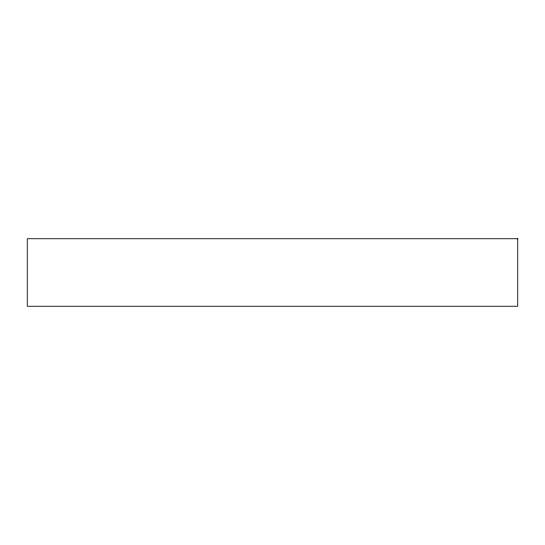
<?xml version="1.0" encoding="UTF-8"?>
<svg xmlns="http://www.w3.org/2000/svg" width="545" height="545" viewBox="0 0 545 545"><rect width="100%" height="100%" fill="white"/><g stroke="black" fill="none" stroke-linecap="round" stroke-linejoin="round"><path stroke-width="0.82" d="M517.75 238.751L27.25 238.751L27.25 306.249L517.75 306.249L517.75 238.751"/></g></svg>
